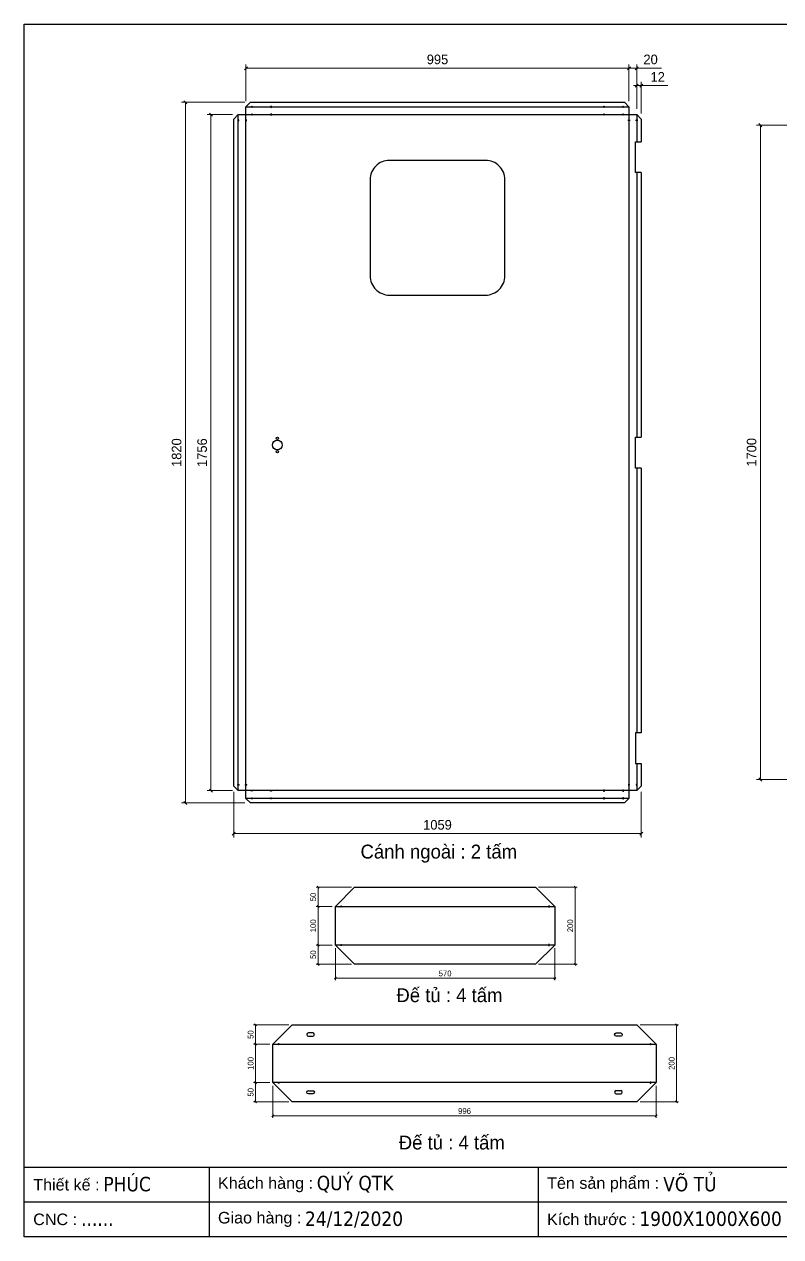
# Model space of a CAD drawing. Header units: millimetres. Extents: x 0 to 4455, y 0 to 3150.
# Drawn here: x 0 to 1965, y 0 to 3150 of the extents above; entities that cross this region are included whole.
import ezdxf
from ezdxf.enums import TextEntityAlignment as Align

# ---------------------------------------------------------------- set-up
doc = ezdxf.new("R2010")
doc.units = ezdxf.units.MM
doc.layers.add('CNC', color=7, linetype='Continuous')
doc.layers.add('DIM', color=253, linetype='Continuous')
doc.styles.add('Arial', font='arial.ttf')
doc.styles.add('Tahoma (Input Text)', font='tahoma.ttf')
doc.dimstyles.new('Dim-15', dxfattribs={"dimtxt": 15, "dimasz": 5, "dimexe": 5, "dimexo": 8, "dimgap": 5, "dimtad": 1, "dimdec": 0, "dimtxsty": 'Standard', "dimblk": 'OBLIQUE', "dimcen": 10, "dimclrd": 5, "dimclre": 5, "dimclrt": 3, "dimazin": 3, "dimtfac": 1, "dimtdec": 0, "dimtmove": 0, "dimatfit": 3, "dimldrblk": 'OBLIQUE', "dimlwd": 9, "dimlwe": 9})
doc.dimstyles.new('Dim-25', dxfattribs={"dimtxt": 25, "dimasz": 8, "dimexe": 10, "dimexo": 15, "dimgap": 10, "dimtad": 1, "dimdec": 0, "dimtxsty": 'Standard', "dimblk": 'OBLIQUE', "dimcen": 10, "dimclrd": 5, "dimclre": 5, "dimclrt": 3, "dimazin": 3, "dimtfac": 1, "dimtdec": 0, "dimtmove": 0, "dimatfit": 3, "dimldrblk": 'OBLIQUE', "dimlwd": 9, "dimlwe": 9})

# ---------------------------------------------------------------- blocks, each defined once
blk = doc.blocks.new('khungtenAsean2')
at = {"color": 7}
for p, q in [((2970, -1980), (0, -1980)), ((320, -1980), (320, -2100)), ((890, -1980), (890, -2100)), ((2020, -2040), (0, -2040))]:
    blk.add_line(p, q, dxfattribs=at)
blk.add_lwpolyline([(0, 0), (2970, 0), (2970, -2100), (0, -2100)], close=True, dxfattribs=at)
at = {"color": 2, "char_height": 20, "width": 917.634, "attachment_point": 4, "style": 'Arial'}
for s, insert in [('  Tên sản phẩm :', (890, -2010)), ('  Thiết kế :', (0, -2010)), ('  Khách hàng :', (320, -2010)), ('  Giao hàng :', (320, -2070)), ('  CNC :', (0, -2070)), ('  Kích thước :', (890, -2070))]:
    blk.add_mtext(s, dxfattribs=dict(at, insert=insert))
at = {"color": 1, "style": 'Tahoma (Input Text)', "flags": 8}
for tag, p in [('#03', (506.6, -2019.3)), ('#01', (137.1, -2021.3)), ('#05', (1106.6, -2021.3)), ('#07', (1834.7, -2021.3)), ('#09', (2146.7, -2021.3)), ('#02', (98.5, -2081.3)), ('#04', (486.1, -2081.3)), ('#06', (1065.3, -2081.3)), ('#08', (1817.4, -2081.3)), ('#10', (2146.7, -2081.3))]:
    blk.add_attdef(tag, p, '', height=25, dxfattribs=at)
blk.add_attdef('#11', text='', height=25, dxfattribs=at).set_placement((2915, -2067.3), align=Align.CENTER)
blk = doc.blocks.new('f3daunguoc')
at = {"layer": 'CNC', "color": 2, "lineweight": -3}
blk.add_circle((0, 0), 1.5, dxfattribs=at)
blk = doc.blocks.new('*D1')
at = {"color": 0, "linetype": 'ByBlock', "lineweight": -2}
for p, q in [((1587.1, 2986.6), (1595.1, 2994.6)), ((1607.1, 2994.6), (1599.1, 2986.6))]:
    blk.add_line(p, q, dxfattribs=at)
at = {"layer": 'Defpoints', "color": 0, "transparency": 16777216}
for p in [(1603.1, 2990.6), (1591.1, 2915.4), (1603.1, 2903.4)]:
    blk.add_point(p, dxfattribs=at)
at = {"layer": 'DIM', "color": 5, "lineweight": 9, "transparency": 16777216}
for p, q in [((1591.1, 2930.4), (1591.1, 3000.6)), ((1603.1, 2918.4), (1603.1, 3000.6)), ((1591.1, 2990.6), (1583.1, 2990.6)), ((1591.1, 2990.6), (1603.1, 2990.6)), ((1603.1, 2990.6), (1672.3, 2990.6))]:
    blk.add_line(p, q, dxfattribs=at)
at = {"layer": 'DIM', "color": 3, "transparency": 16777216, "insert": (1645.7, 3013.2), "char_height": 25, "attachment_point": 5}
blk.add_mtext('12', dxfattribs=at)
blk = doc.blocks.new('_Oblique')
at = {"color": 0, "linetype": 'ByBlock', "lineweight": -2}
blk.add_line((-0.5, -0.5), (0.5, 0.5), dxfattribs=at)
blk = doc.blocks.new('*D2')
at = {"color": 0, "linetype": 'ByBlock', "lineweight": -2}
for p, q in [((1575.1, 3039.7), (1567.1, 3031.7)), ((1587.1, 3031.7), (1595.1, 3039.7))]:
    blk.add_line(p, q, dxfattribs=at)
at = {"layer": 'Defpoints', "color": 0, "transparency": 16777216}
for p in [(1591.1, 3035.7), (1571.1, 2935.4), (1591.1, 2915.4)]:
    blk.add_point(p, dxfattribs=at)
at = {"layer": 'DIM', "color": 5, "lineweight": 9, "transparency": 16777216}
for p, q in [((1571.1, 2950.4), (1571.1, 3045.7)), ((1571.1, 3035.7), (1591.1, 3035.7)), ((1591.1, 2930.4), (1591.1, 3045.7)), ((1591.1, 3035.7), (1655.2, 3035.7))]:
    blk.add_line(p, q, dxfattribs=at)
at = {"layer": 'DIM', "color": 3, "transparency": 16777216, "insert": (1627.2, 3058.5), "char_height": 25, "attachment_point": 5}
blk.add_mtext('20', dxfattribs=at)
blk = doc.blocks.new('*D3')
at = {"color": 0, "linetype": 'ByBlock', "lineweight": -2}
for p, q in [((580.1, 3039.7), (572.1, 3031.7)), ((1567.1, 3031.7), (1575.1, 3039.7))]:
    blk.add_line(p, q, dxfattribs=at)
at = {"layer": 'Defpoints', "color": 0, "transparency": 16777216}
for p in [(576.1, 3035.7), (576.1, 2935.4), (1571.1, 2935.4)]:
    blk.add_point(p, dxfattribs=at)
at = {"layer": 'DIM', "color": 5, "lineweight": 9, "transparency": 16777216}
for p, q in [((576.1, 2950.4), (576.1, 3045.7)), ((1571.1, 3035.7), (576.1, 3035.7)), ((1571.1, 2950.4), (1571.1, 3045.7))]:
    blk.add_line(p, q, dxfattribs=at)
at = {"layer": 'DIM', "color": 3, "transparency": 16777216, "insert": (1073.6, 3058.5), "char_height": 25, "attachment_point": 5}
blk.add_mtext('995', dxfattribs=at)
blk = doc.blocks.new('*D4')
at = {"color": 0, "linetype": 'ByBlock', "lineweight": -2}
for p, q in [((422.7, 2943.4), (414.7, 2951.4)), ((414.7, 1130.9), (422.7, 1122.9))]:
    blk.add_line(p, q, dxfattribs=at)
at = {"layer": 'Defpoints', "color": 0, "transparency": 16777216}
for p in [(588.1, 2947.4), (418.7, 1126.9), (588.1, 1126.9)]:
    blk.add_point(p, dxfattribs=at)
at = {"layer": 'DIM', "color": 5, "lineweight": 9, "transparency": 16777216}
for p, q in [((573.1, 2947.4), (408.7, 2947.4)), ((418.7, 2947.4), (418.7, 1126.9)), ((573.1, 1126.9), (408.7, 1126.9))]:
    blk.add_line(p, q, dxfattribs=at)
at = {"layer": 'DIM', "color": 3, "transparency": 16777216, "insert": (395.9, 2037.1), "char_height": 25, "attachment_point": 5, "rotation": 90}
blk.add_mtext('1820', dxfattribs=at)
blk = doc.blocks.new('*D5')
at = {"color": 0, "linetype": 'ByBlock', "lineweight": -2}
for p, q in [((489, 2911.4), (481, 2919.4)), ((481, 1162.9), (489, 1154.9))]:
    blk.add_line(p, q, dxfattribs=at)
at = {"layer": 'Defpoints', "color": 0, "transparency": 16777216}
for p in [(556.1, 2915.4), (485, 1158.9), (556.1, 1158.9)]:
    blk.add_point(p, dxfattribs=at)
at = {"layer": 'DIM', "color": 5, "lineweight": 9, "transparency": 16777216}
for p, q in [((541.1, 2915.4), (475, 2915.4)), ((485, 2915.4), (485, 1158.9)), ((541.1, 1158.9), (475, 1158.9))]:
    blk.add_line(p, q, dxfattribs=at)
at = {"layer": 'DIM', "color": 3, "transparency": 16777216, "insert": (462.2, 2037.1), "char_height": 25, "attachment_point": 5, "rotation": 90}
blk.add_mtext('1756', dxfattribs=at)
blk = doc.blocks.new('*D6')
at = {"color": 0, "linetype": 'ByBlock', "lineweight": -2}
for p, q in [((548.1, 1051.2), (540.1, 1043.2)), ((1599.1, 1043.2), (1607.1, 1051.2))]:
    blk.add_line(p, q, dxfattribs=at)
at = {"layer": 'Defpoints', "color": 0, "transparency": 16777216}
for p in [(544.1, 1170.9), (1603.1, 1170.9), (1603.1, 1047.2)]:
    blk.add_point(p, dxfattribs=at)
at = {"layer": 'DIM', "color": 5, "lineweight": 9, "transparency": 16777216}
for p, q in [((544.1, 1155.9), (544.1, 1037.2)), ((1603.1, 1155.9), (1603.1, 1037.2)), ((544.1, 1047.2), (1603.1, 1047.2))]:
    blk.add_line(p, q, dxfattribs=at)
at = {"layer": 'DIM', "color": 3, "transparency": 16777216, "insert": (1073.6, 1070), "char_height": 25, "attachment_point": 5}
blk.add_mtext('1059', dxfattribs=at)
blk = doc.blocks.new('*D10')
at = {"color": 0, "linetype": 'ByBlock', "lineweight": -2}
for p, q in [((1916.5, 2883.9), (1908.5, 2891.9)), ((1908.5, 1191.9), (1916.5, 1183.9))]:
    blk.add_line(p, q, dxfattribs=at)
at = {"layer": 'Defpoints', "color": 0, "transparency": 16777216}
for p in [(2085.6, 2887.9), (1912.5, 1187.9), (2085.6, 1187.9)]:
    blk.add_point(p, dxfattribs=at)
at = {"layer": 'DIM', "color": 5, "lineweight": 9, "transparency": 16777216}
for p, q in [((2070.6, 2887.9), (1902.5, 2887.9)), ((1912.5, 2887.9), (1912.5, 1187.9)), ((2070.6, 1187.9), (1902.5, 1187.9))]:
    blk.add_line(p, q, dxfattribs=at)
at = {"layer": 'DIM', "color": 3, "transparency": 16777216, "insert": (1889.7, 2037.9), "char_height": 25, "attachment_point": 5, "rotation": 90}
blk.add_mtext('1700', dxfattribs=at)
blk = doc.blocks.new('*D13')
at = {"color": 0, "linetype": 'ByBlock', "lineweight": -2}
for p, q in [((1433.6, 905.3), (1428.6, 910.3)), ((1428.6, 710.3), (1433.6, 705.3))]:
    blk.add_line(p, q, dxfattribs=at)
at = {"layer": 'Defpoints', "color": 0, "transparency": 16777216}
for p in [(1328.3, 907.8), (1328.3, 707.8), (1431.1, 707.8)]:
    blk.add_point(p, dxfattribs=at)
at = {"layer": 'DIM', "color": 5, "lineweight": 9, "transparency": 16777216}
for p, q in [((1336.3, 907.8), (1436.1, 907.8)), ((1431.1, 907.8), (1431.1, 707.8)), ((1336.3, 707.8), (1436.1, 707.8))]:
    blk.add_line(p, q, dxfattribs=at)
at = {"layer": 'DIM', "color": 3, "transparency": 16777216, "insert": (1418.5, 807.8), "char_height": 15, "attachment_point": 5, "rotation": 90}
blk.add_mtext('200', dxfattribs=at)
blk = doc.blocks.new('*D14')
at = {"color": 0, "linetype": 'ByBlock', "lineweight": -2}
for p, q in [((810.8, 673.9), (805.8, 668.9)), ((1375.8, 668.9), (1380.8, 673.9))]:
    blk.add_line(p, q, dxfattribs=at)
at = {"layer": 'Defpoints', "color": 0, "transparency": 16777216}
for p in [(808.3, 757.8), (1378.3, 757.8), (1378.3, 671.4)]:
    blk.add_point(p, dxfattribs=at)
at = {"layer": 'DIM', "color": 5, "lineweight": 9, "transparency": 16777216}
for p, q in [((808.3, 749.8), (808.3, 666.4)), ((1378.3, 749.8), (1378.3, 666.4)), ((808.3, 671.4), (1378.3, 671.4))]:
    blk.add_line(p, q, dxfattribs=at)
at = {"layer": 'DIM', "color": 3, "transparency": 16777216, "insert": (1093.3, 684), "char_height": 15, "attachment_point": 5}
blk.add_mtext('570', dxfattribs=at)
blk = doc.blocks.new('*D15')
at = {"color": 0, "linetype": 'ByBlock', "lineweight": -2}
for p, q in [((765.9, 855.3), (760.9, 860.3)), ((760.9, 760.3), (765.9, 755.3))]:
    blk.add_line(p, q, dxfattribs=at)
at = {"layer": 'Defpoints', "color": 0, "transparency": 16777216}
for p in [(808.3, 857.8), (763.4, 757.8), (808.3, 757.8)]:
    blk.add_point(p, dxfattribs=at)
at = {"layer": 'DIM', "color": 5, "lineweight": 9, "transparency": 16777216}
for p, q in [((800.3, 857.8), (758.4, 857.8)), ((763.4, 857.8), (763.4, 757.8)), ((800.3, 757.8), (758.4, 757.8))]:
    blk.add_line(p, q, dxfattribs=at)
at = {"layer": 'DIM', "color": 3, "transparency": 16777216, "insert": (750.7, 807.8), "char_height": 15, "attachment_point": 5, "rotation": 90}
blk.add_mtext('100', dxfattribs=at)
blk = doc.blocks.new('*D16')
at = {"color": 0, "linetype": 'ByBlock', "lineweight": -2}
for p, q in [((765.9, 905.3), (760.9, 910.3)), ((760.9, 860.3), (765.9, 855.3))]:
    blk.add_line(p, q, dxfattribs=at)
at = {"layer": 'Defpoints', "color": 0, "transparency": 16777216}
for p in [(763.4, 907.8), (858.3, 907.8), (808.3, 857.8)]:
    blk.add_point(p, dxfattribs=at)
at = {"layer": 'DIM', "color": 5, "lineweight": 9, "transparency": 16777216}
for p, q in [((850.3, 907.8), (758.4, 907.8)), ((763.4, 857.8), (763.4, 907.8)), ((800.3, 857.8), (758.4, 857.8))]:
    blk.add_line(p, q, dxfattribs=at)
at = {"layer": 'DIM', "color": 3, "transparency": 16777216, "insert": (750.7, 882.8), "char_height": 15, "attachment_point": 5, "rotation": 90}
blk.add_mtext('50', dxfattribs=at)
blk = doc.blocks.new('*D17')
at = {"color": 0, "linetype": 'ByBlock', "lineweight": -2}
for p, q in [((765.9, 755.3), (760.9, 760.3)), ((760.9, 710.3), (765.9, 705.3))]:
    blk.add_line(p, q, dxfattribs=at)
at = {"layer": 'Defpoints', "color": 0, "transparency": 16777216}
for p in [(808.3, 757.8), (763.4, 707.8), (858.3, 707.8)]:
    blk.add_point(p, dxfattribs=at)
at = {"layer": 'DIM', "color": 5, "lineweight": 9, "transparency": 16777216}
for p, q in [((800.3, 757.8), (758.4, 757.8)), ((763.4, 757.8), (763.4, 707.8)), ((850.3, 707.8), (758.4, 707.8))]:
    blk.add_line(p, q, dxfattribs=at)
at = {"layer": 'DIM', "color": 3, "transparency": 16777216, "insert": (750.7, 732.8), "char_height": 15, "attachment_point": 5, "rotation": 90}
blk.add_mtext('50', dxfattribs=at)
blk = doc.blocks.new('*D18')
at = {"color": 0, "linetype": 'ByBlock', "lineweight": -2}
for p, q in [((1697.1, 547.8), (1692.1, 552.8)), ((1692.1, 352.8), (1697.1, 347.8))]:
    blk.add_line(p, q, dxfattribs=at)
at = {"layer": 'Defpoints', "color": 0, "transparency": 16777216}
for p in [(1591.8, 550.3), (1591.8, 350.3), (1694.6, 350.3)]:
    blk.add_point(p, dxfattribs=at)
at = {"layer": 'DIM', "color": 5, "lineweight": 9, "transparency": 16777216}
for p, q in [((1599.8, 550.3), (1699.6, 550.3)), ((1694.6, 550.3), (1694.6, 350.3)), ((1599.8, 350.3), (1699.6, 350.3))]:
    blk.add_line(p, q, dxfattribs=at)
at = {"layer": 'DIM', "color": 3, "transparency": 16777216, "insert": (1682, 450.3), "char_height": 15, "attachment_point": 5, "rotation": 90}
blk.add_mtext('200', dxfattribs=at)
blk = doc.blocks.new('*D19')
at = {"color": 0, "linetype": 'ByBlock', "lineweight": -2}
for p, q in [((648.3, 316.4), (643.3, 311.4)), ((1639.3, 311.4), (1644.3, 316.4))]:
    blk.add_line(p, q, dxfattribs=at)
at = {"layer": 'Defpoints', "color": 0, "transparency": 16777216}
for p in [(645.8, 400.3), (1641.8, 400.3), (1641.8, 313.9)]:
    blk.add_point(p, dxfattribs=at)
at = {"layer": 'DIM', "color": 5, "lineweight": 9, "transparency": 16777216}
for p, q in [((645.8, 392.3), (645.8, 308.9)), ((1641.8, 392.3), (1641.8, 308.9)), ((645.8, 313.9), (1641.8, 313.9))]:
    blk.add_line(p, q, dxfattribs=at)
at = {"layer": 'DIM', "color": 3, "transparency": 16777216, "insert": (1143.8, 326.5), "char_height": 15, "attachment_point": 5}
blk.add_mtext('996', dxfattribs=at)
blk = doc.blocks.new('*D20')
at = {"color": 0, "linetype": 'ByBlock', "lineweight": -2}
for p, q in [((603.4, 497.8), (598.4, 502.8)), ((598.4, 402.8), (603.4, 397.8))]:
    blk.add_line(p, q, dxfattribs=at)
at = {"layer": 'Defpoints', "color": 0, "transparency": 16777216}
for p in [(645.8, 500.3), (600.9, 400.3), (645.8, 400.3)]:
    blk.add_point(p, dxfattribs=at)
at = {"layer": 'DIM', "color": 5, "lineweight": 9, "transparency": 16777216}
for p, q in [((637.8, 500.3), (595.9, 500.3)), ((600.9, 500.3), (600.9, 400.3)), ((637.8, 400.3), (595.9, 400.3))]:
    blk.add_line(p, q, dxfattribs=at)
at = {"layer": 'DIM', "color": 3, "transparency": 16777216, "insert": (588.2, 450.3), "char_height": 15, "attachment_point": 5, "rotation": 90}
blk.add_mtext('100', dxfattribs=at)
blk = doc.blocks.new('*D21')
at = {"color": 0, "linetype": 'ByBlock', "lineweight": -2}
for p, q in [((603.4, 547.8), (598.4, 552.8)), ((598.4, 502.8), (603.4, 497.8))]:
    blk.add_line(p, q, dxfattribs=at)
at = {"layer": 'Defpoints', "color": 0, "transparency": 16777216}
for p in [(600.9, 550.3), (695.8, 550.3), (645.8, 500.3)]:
    blk.add_point(p, dxfattribs=at)
at = {"layer": 'DIM', "color": 5, "lineweight": 9, "transparency": 16777216}
for p, q in [((687.8, 550.3), (595.9, 550.3)), ((600.9, 500.3), (600.9, 550.3)), ((637.8, 500.3), (595.9, 500.3))]:
    blk.add_line(p, q, dxfattribs=at)
at = {"layer": 'DIM', "color": 3, "transparency": 16777216, "insert": (588.2, 525.3), "char_height": 15, "attachment_point": 5, "rotation": 90}
blk.add_mtext('50', dxfattribs=at)
blk = doc.blocks.new('*D22')
at = {"color": 0, "linetype": 'ByBlock', "lineweight": -2}
for p, q in [((603.4, 397.8), (598.4, 402.8)), ((598.4, 352.8), (603.4, 347.8))]:
    blk.add_line(p, q, dxfattribs=at)
at = {"layer": 'Defpoints', "color": 0, "transparency": 16777216}
for p in [(645.8, 400.3), (600.9, 350.3), (695.8, 350.3)]:
    blk.add_point(p, dxfattribs=at)
at = {"layer": 'DIM', "color": 5, "lineweight": 9, "transparency": 16777216}
for p, q in [((637.8, 400.3), (595.9, 400.3)), ((600.9, 400.3), (600.9, 350.3)), ((687.8, 350.3), (595.9, 350.3))]:
    blk.add_line(p, q, dxfattribs=at)
at = {"layer": 'DIM', "color": 3, "transparency": 16777216, "insert": (588.2, 375.3), "char_height": 15, "attachment_point": 5, "rotation": 90}
blk.add_mtext('50', dxfattribs=at)
blk = doc.blocks.new('ovan8.5x20')
at = {"layer": 'CNC', "color": 2, "lineweight": -3}
for p, q in [((5.7, 4.2), (-5.8, 4.2)), ((-5.8, -4.2), (5.7, -4.2))]:
    blk.add_line(p, q, dxfattribs=at)
for centre, start, end in [((-5.8, 0), 90, 270), ((5.7, 0), 270, 90)]:
    blk.add_arc(centre, 4.25, start, end, dxfattribs=at)

msp = doc.modelspace()

# ---------------------------------------------------------------- linework, layer by layer
at = {"color": 7}
for p, q in [((808.3, 857.8), (858.3, 907.8)), ((858.3, 907.8), (1328.3, 907.8)), ((1328.3, 907.8), (1378.3, 857.8)), ((808.3, 857.8), (1378.3, 857.8)), ((808.3, 757.8), (808.3, 857.8)), ((1378.3, 857.8), (1378.3, 757.8)), ((1378.3, 757.8), (808.3, 757.8)), ((808.3, 757.8), (858.3, 707.8)), ((1378.3, 757.8), (1328.3, 707.8)), ((1328.3, 707.8), (858.3, 707.8)), ((645.8, 500.3), (695.8, 550.3)), ((695.8, 550.3), (1591.8, 550.3)), ((1591.8, 550.3), (1641.8, 500.3)), ((645.8, 500.3), (1641.8, 500.3)), ((645.8, 400.3), (645.8, 500.3)), ((1641.8, 500.3), (1641.8, 400.3)), ((1641.8, 400.3), (645.8, 400.3)), ((645.8, 400.3), (695.8, 350.3)), ((1641.8, 400.3), (1591.8, 350.3)), ((1591.8, 350.3), (695.8, 350.3))]:
    msp.add_line(p, q, dxfattribs=at)
for points in [[(1603.1, 1229.4), (1603.1, 1170.9), (1591.1, 1158.9), (1571.1, 1158.9), (1571.1, 1138.9), (1559.1, 1126.9), (588.1, 1126.9), (576.1, 1138.9), (576.1, 1158.9), (556.1, 1158.9), (544.1, 1170.9), (544.1, 2903.4), (556.1, 2915.4), (576.1, 2915.4), (576.1, 2935.4), (588.1, 2947.4), (1559.1, 2947.4), (1571.1, 2935.4), (1571.1, 2915.4), (1591.1, 2915.4), (1603.1, 2903.4), (1603.1, 2844.9)], [(576.1, 2935.4), (1571.1, 2935.4)], [(556.1, 1158.9), (556.1, 2915.4)], [(1591.1, 2915.4), (1591.1, 2844.9)], [(1591.1, 2764.9), (1591.1, 2077.1)], [(1603.1, 2764.9), (1603.1, 2077.1)], [(1591.1, 1997.1), (1591.1, 1309.4)], [(1603.1, 1997.1), (1603.1, 1309.4)], [(1591.1, 1229.4), (1591.1, 1158.9)], [(1571.1, 1138.9), (576.1, 1138.9)]]:
    msp.add_lwpolyline(points, dxfattribs=at)
msp.add_lwpolyline([(576.1, 2915.4), (1571.1, 2915.4), (1571.1, 1158.9), (576.1, 1158.9)], close=True, dxfattribs=at)
at = {"color": 2}
for points in [[(1603.1, 2764.9), (1588.1, 2764.9), (1588.1, 2844.9), (1603.1, 2844.9)], [(1603.1, 1997.1), (1588.1, 1997.1), (1588.1, 2077.1), (1603.1, 2077.1)], [(1603.1, 1309.4), (1588.1, 1309.4), (1588.1, 1229.4), (1603.1, 1229.4)]]:
    msp.add_lwpolyline(points, dxfattribs=at)
msp.add_lwpolyline([(948.6, 2446.3), (1198.6, 2446.3, 0.414214), (1248.6, 2496.3), (1248.6, 2746.3, 0.414214), (1198.6, 2796.3), (948.6, 2796.3, 0.414214), (898.6, 2746.3), (898.6, 2496.3, 0.414214)], format="xyb", close=True, dxfattribs=at)
for centre, radius in [((657.6, 2056.9), 12.5), ((657.6, 2073.9), 3), ((657.6, 2039.9), 3)]:
    msp.add_circle(centre, radius, dxfattribs=at)

# ---------------------------------------------------------------- block references
at = {"color": 7}
ref = msp.add_blockref('khungtenAsean2', (0, 3150), dxfattribs=dict(at, xscale=1.5, yscale=1.5, zscale=1.5))
ref.add_attrib('#06', '1900X1000X600', (1598, 28.1), dxfattribs={"color": 1, "height": 37.5, "style": 'Tahoma (Input Text)'})
ref.add_attrib('#05', 'VÕ TỦ', (1659.9, 118.1), dxfattribs={"color": 1, "height": 37.5, "style": 'Tahoma (Input Text)'})
ref.add_attrib('#04', '24/12/2020', (729.2, 28.1), dxfattribs={"color": 1, "height": 37.5, "style": 'Tahoma (Input Text)'})
ref.add_attrib('#03', 'QUÝ QTK', (759.9, 121), dxfattribs={"color": 1, "height": 37.5, "style": 'Tahoma (Input Text)'})
ref.add_attrib('#02', '......', (147.7, 28.1), dxfattribs={"color": 1, "height": 37.5, "style": 'Tahoma (Input Text)'})
ref.add_attrib('#01', 'PHÚC', (205.6, 118.1), dxfattribs={"color": 1, "height": 37.5, "style": 'Tahoma (Input Text)'})
at = {"lineweight": -3, "xscale": -1}
for p, rotation in [((591.1, 2935.4), 180), ((641.1, 2935.4), 180), ((556.1, 2900.4), 180), ((576.1, 2900.4), 180), ((591.1, 2915.4), 180), ((641.1, 2915.4), 180), ((1363.3, 857.8), 90), ((1363.3, 757.8), 90), ((1626.8, 500.3), 90), ((1626.8, 400.3), 90)]:
    msp.add_blockref('f3daunguoc', p, dxfattribs=dict(at, rotation=rotation))
at = {"lineweight": -3}
for p, rotation in [((1506.1, 2935.4), 180), ((1556.1, 2935.4), 180), ((1506.1, 2915.4), 180), ((1556.1, 2915.4), 180), ((1571.1, 2900.4), 180), ((1591.1, 2900.4), 180), ((823.3, 857.8), 270), ((823.3, 757.8), 270), ((660.8, 500.3), 270), ((660.8, 400.3), 270)]:
    msp.add_blockref('f3daunguoc', p, dxfattribs=dict(at, rotation=rotation))
for p in [(556.1, 1173.9), (576.1, 1173.9), (591.1, 1158.9), (591.1, 1138.9), (641.1, 1158.9), (641.1, 1138.9)]:
    msp.add_blockref('f3daunguoc', p, dxfattribs=at)
at = {"lineweight": -3, "xscale": -1}
for p in [(1571.1, 1173.9), (1591.1, 1173.9), (1506.1, 1158.9), (1506.1, 1138.9), (1556.1, 1158.9), (1556.1, 1138.9)]:
    msp.add_blockref('f3daunguoc', p, dxfattribs=at)
at = {"layer": 'CNC', "lineweight": -3, "rotation": 180}
msp.add_blockref('ovan8.5x20', (743.8, 525.3), dxfattribs=at)
at = {"layer": 'CNC', "lineweight": -3, "xscale": -1, "rotation": 180}
msp.add_blockref('ovan8.5x20', (1543.8, 525.3), dxfattribs=at)
at = {"layer": 'CNC', "lineweight": -3, "xscale": -1}
msp.add_blockref('ovan8.5x20', (743.8, 375.3), dxfattribs=at)
at = {"layer": 'CNC', "lineweight": -3}
msp.add_blockref('ovan8.5x20', (1543.8, 375.3), dxfattribs=at)

# ---------------------------------------------------------------- texts
at = {"color": 2, "char_height": 36, "width": 775, "attachment_point": 5}
for s, insert in [('Cánh ngoài : 2 tấm', (1077, 995.2)), ('Đế tủ : 4 tấm', (1104.6, 627.3)), ('Đế tủ : 4 tấm', (1110.7, 244.5))]:
    msp.add_mtext(s, dxfattribs=dict(at, insert=insert))

# ---------------------------------------------------------------- dimensions: what is measured, and where the dimension line sits
at = {"layer": 'DIM'}
for base, p1, p2, picture, middle in [((576.1, 3035.7), (1571.1, 2935.4), (576.1, 2935.4), '*D3', (1073.6, 3058.5)), ((1591.1, 3035.7), (1571.1, 2935.4), (1591.1, 2915.4), '*D2', (1627.2, 3058.5)), ((1603.1, 2990.6), (1591.1, 2915.4), (1603.1, 2903.4), '*D1', (1645.7, 3013.2)), ((1603.1, 1047.2), (544.1, 1170.9), (1603.1, 1170.9), '*D6', (1073.6, 1070))]:
    dim = msp.add_linear_dim(base=base, p1=p1, p2=p2, dimstyle='Dim-25', dxfattribs=at)
    dim.commit()
    dim.dimension.update_dxf_attribs({"geometry": picture, "text_midpoint": middle})
dim = msp.add_linear_dim(base=(418.6825, 1126.885), p1=(588.0913, 2947.3595), p2=(588.0913, 1126.885), angle=90, dimstyle='Dim-25', dxfattribs=at)
dim.commit()
dim.dimension.update_dxf_attribs({"geometry": '*D4', "text_midpoint": (418.6825, 2037.1222), "dimtype": 160})
for base, p1, p2, picture, middle in [((484.9866, 1158.885), (556.0913, 2915.3595), (556.0913, 1158.885), '*D5', (462.2223, 2037.1222)), ((1912.5, 1187.9), (2085.6, 2887.9), (2085.6, 1187.9), '*D10', (1889.7, 2037.9))]:
    dim = msp.add_linear_dim(base=base, p1=p1, p2=p2, angle=90, dimstyle='Dim-25', dxfattribs=at)
    dim.commit()
    dim.dimension.update_dxf_attribs({"geometry": picture, "text_midpoint": middle})
at = {"layer": 'DIM', "color": 7}
for base, p1, p2, picture, middle in [((763.4, 907.8), (808.3, 857.8), (858.3, 907.8), '*D16', (750.7, 882.8)), ((1431.1, 707.8), (1328.3, 907.8), (1328.3, 707.8), '*D13', (1418.5, 807.8)), ((763.4, 757.8), (808.3, 857.8), (808.3, 757.8), '*D15', (750.7, 807.8)), ((763.4, 707.8), (808.3, 757.8), (858.3, 707.8), '*D17', (750.7, 732.8)), ((600.9, 550.3), (645.8, 500.3), (695.8, 550.3), '*D21', (588.2, 525.3)), ((1694.6, 350.3), (1591.8, 550.3), (1591.8, 350.3), '*D18', (1682, 450.3)), ((600.9, 400.3), (645.8, 500.3), (645.8, 400.3), '*D20', (588.2, 450.3)), ((600.9, 350.3), (645.8, 400.3), (695.8, 350.3), '*D22', (588.2, 375.3))]:
    dim = msp.add_linear_dim(base=base, p1=p1, p2=p2, angle=90, dimstyle='Dim-15', dxfattribs=at)
    dim.commit()
    dim.dimension.update_dxf_attribs({"geometry": picture, "text_midpoint": middle})
for base, p1, p2, picture, middle in [((1378.3, 671.4), (808.3, 757.8), (1378.3, 757.8), '*D14', (1093.3, 684)), ((1641.8, 313.9), (645.8, 400.3), (1641.8, 400.3), '*D19', (1143.8, 326.5))]:
    dim = msp.add_linear_dim(base=base, p1=p1, p2=p2, dimstyle='Dim-15', dxfattribs=at)
    dim.commit()
    dim.dimension.update_dxf_attribs({"geometry": picture, "text_midpoint": middle})

doc.saveas('drawing.dxf')
